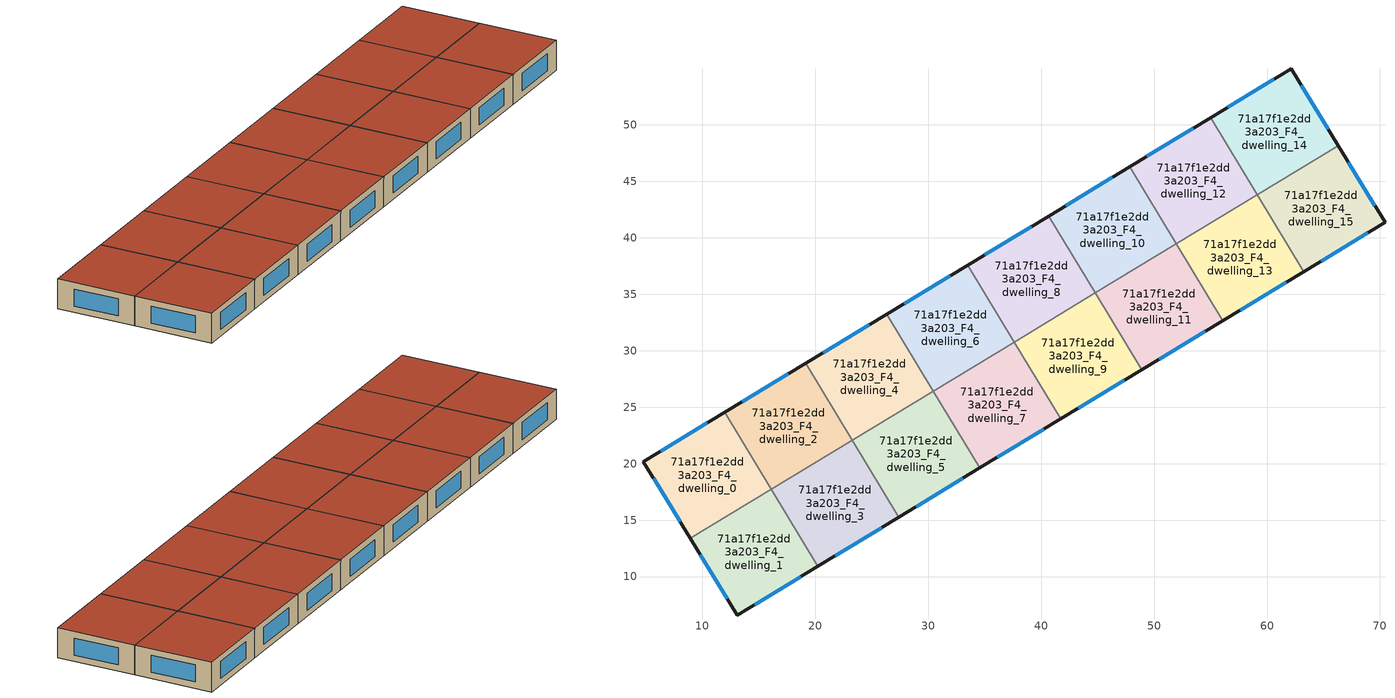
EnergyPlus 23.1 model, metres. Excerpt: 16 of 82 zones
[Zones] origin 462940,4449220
71a17f1e2dd3a203_F4_dwelling_0
 floor to 71a17f1e2dd3a203_F3_dwelling_0 (EU_floor_Construction): 11.99,24.54 16.11,17.75 8.94,13.4 4.8,20.18 z12
 wall outside (EU_wall_Construction): 11.99,24.54 4.8,20.18 8.94,13.4 z12:15
 wall to 71a17f1e2dd3a203_F4_dwelling_1 (EU_wall_Construction): 8.94,13.4 16.11,17.75 z12:15
 wall to 71a17f1e2dd3a203_F4_dwelling_2 (EU_wall_Construction): 16.11,17.75 11.99,24.54 z12:15
 window (EU_Window_Construction): 5.69,18.73 8.05,14.85 / 10.45,23.61 6.34,21.11 z12.64:14.36
 roof outside (EU_roof_Construction): 16.11,17.75 11.99,24.54 4.8,20.18 8.94,13.4 z15
71a17f1e2dd3a203_F4_dwelling_1
 floor to 71a17f1e2dd3a203_F3_dwelling_1 (EU_floor_Construction): 16.11,17.75 20.24,10.93 13.1,6.6 8.94,13.4 z12
 wall outside (EU_wall_Construction): 8.94,13.4 13.1,6.6 20.24,10.93 z12:15
 wall to 71a17f1e2dd3a203_F4_dwelling_3 (EU_wall_Construction): 20.24,10.93 16.12,17.73 z12:15
 wall to 71a17f1e2dd3a203_F4_dwelling_2 (EU_wall_Construction): 16.12,17.73 16.11,17.75 z12:15
 window (EU_Window_Construction): 9.83,11.94 12.21,8.06 / 14.63,7.53 18.71,10 z12.64:14.36
 roof outside (EU_roof_Construction): 20.24,10.93 16.11,17.75 8.94,13.4 13.1,6.6 z15
71a17f1e2dd3a203_F4_dwelling_10
 floor to 71a17f1e2dd3a203_F3_dwelling_10 (EU_floor_Construction): 47.83,46.27 51.96,39.46 44.79,35.12 40.66,41.92 z12
 wall outside (EU_wall_Construction): 47.83,46.27 40.66,41.92 z12:15
 wall to 71a17f1e2dd3a203_F4_dwelling_8 (EU_wall_Construction): 40.66,41.92 44.79,35.12 z12:15
 wall to 71a17f1e2dd3a203_F4_dwelling_12 (EU_wall_Construction): 51.96,39.46 47.83,46.27 z12:15
 wall to 71a17f1e2dd3a203_F4_dwelling_11 (EU_wall_Construction): 44.79,35.12 51.96,39.46 z12:15
 window (EU_Window_Construction): 46.3,45.34 42.2,42.85 z12.64:14.36
 roof outside (EU_roof_Construction): 51.96,39.46 47.83,46.27 40.66,41.92 44.79,35.12 z15
71a17f1e2dd3a203_F4_dwelling_11
 floor to 71a17f1e2dd3a203_F3_dwelling_11 (EU_floor_Construction): 51.96,39.46 56.09,32.65 48.92,28.31 44.79,35.12 z12
 wall outside (EU_wall_Construction): 48.92,28.31 56.09,32.65 z12:15
 wall to 71a17f1e2dd3a203_F4_dwelling_9 (EU_wall_Construction): 44.79,35.12 48.92,28.31 z12:15
 wall to 71a17f1e2dd3a203_F4_dwelling_13 (EU_wall_Construction): 56.09,32.65 51.96,39.46 z12:15
 window (EU_Window_Construction): 50.45,29.24 54.55,31.72 z12.64:14.36
 roof outside (EU_roof_Construction): 56.09,32.65 51.96,39.46 44.79,35.12 48.92,28.31 z15
71a17f1e2dd3a203_F4_dwelling_12
 floor to 71a17f1e2dd3a203_F3_dwelling_12 (EU_floor_Construction): 55,50.61 59.13,43.8 51.96,39.46 47.83,46.27 z12
 wall outside (EU_wall_Construction): 55,50.61 47.83,46.27 z12:15
 wall to 71a17f1e2dd3a203_F4_dwelling_13 (EU_wall_Construction): 51.96,39.46 59.13,43.8 z12:15
 wall to 71a17f1e2dd3a203_F4_dwelling_14 (EU_wall_Construction): 59.13,43.8 55,50.61 z12:15
 window (EU_Window_Construction): 53.47,49.68 49.37,47.2 z12.64:14.36
 roof outside (EU_roof_Construction): 59.13,43.8 55,50.61 47.83,46.27 51.96,39.46 z15
71a17f1e2dd3a203_F4_dwelling_13
 floor to 71a17f1e2dd3a203_F3_dwelling_13 (EU_floor_Construction): 59.13,43.8 63.25,37 56.09,32.65 51.96,39.46 z12
 wall outside (EU_wall_Construction): 56.09,32.65 63.25,37 z12:15
 wall to 71a17f1e2dd3a203_F4_dwelling_15 (EU_wall_Construction): 63.25,37 59.14,43.79 z12:15
 wall to 71a17f1e2dd3a203_F4_dwelling_14 (EU_wall_Construction): 59.13,43.79 59.13,43.8 z12:15
 window (EU_Window_Construction): 57.62,33.58 61.72,36.07 z12.64:14.36
 roof outside (EU_roof_Construction): 63.25,37 59.13,43.8 51.96,39.46 56.09,32.65 z15
71a17f1e2dd3a203_F4_dwelling_14
 floor to 71a17f1e2dd3a203_F3_dwelling_14 (EU_floor_Construction): 62.15,54.94 66.3,48.14 59.14,43.79 55,50.61 z12
 wall outside (EU_wall_Construction): 66.3,48.14 62.15,54.94 55,50.61 z12:15
 wall to 71a17f1e2dd3a203_F4_dwelling_15 (EU_wall_Construction): 59.14,43.79 66.3,48.14 z12:15
 window (EU_Window_Construction): 65.41,49.6 63.04,53.48 / 60.62,54.01 56.53,51.54 z12.64:14.36
 roof outside (EU_roof_Construction): 66.3,48.14 62.15,54.94 55,50.61 59.14,43.79 z15
71a17f1e2dd3a203_F4_dwelling_15
 floor to 71a17f1e2dd3a203_F3_dwelling_15 (EU_floor_Construction): 66.3,48.14 70.45,41.36 63.25,37 59.14,43.79 z12
 wall outside (EU_wall_Construction): 63.25,37 70.45,41.36 66.3,48.14 z12:15
 window (EU_Window_Construction): 69.56,42.81 67.19,46.69 / 64.79,37.93 68.91,40.43 z12.64:14.36
 roof outside (EU_roof_Construction): 70.45,41.36 66.3,48.14 59.14,43.79 63.25,37 z15
71a17f1e2dd3a203_F4_dwelling_2
 floor to 71a17f1e2dd3a203_F3_dwelling_2 (EU_floor_Construction): 19.16,28.89 23.29,22.08 16.12,17.73 11.99,24.54 z12
 wall outside (EU_wall_Construction): 19.16,28.89 11.99,24.54 z12:15
 wall to 71a17f1e2dd3a203_F4_dwelling_4 (EU_wall_Construction): 23.29,22.08 19.16,28.89 z12:15
 wall to 71a17f1e2dd3a203_F4_dwelling_3 (EU_wall_Construction): 16.12,17.73 23.29,22.08 z12:15
 window (EU_Window_Construction): 17.63,27.96 13.53,25.47 z12.64:14.36
 roof outside (EU_roof_Construction): 23.29,22.08 19.16,28.89 11.99,24.54 16.12,17.73 z15
71a17f1e2dd3a203_F4_dwelling_3
 floor to 71a17f1e2dd3a203_F3_dwelling_3 (EU_floor_Construction): 23.29,22.08 27.41,15.27 20.24,10.93 16.12,17.73 z12
 wall outside (EU_wall_Construction): 20.24,10.93 27.41,15.27 z12:15
 wall to 71a17f1e2dd3a203_F4_dwelling_5 (EU_wall_Construction): 27.41,15.27 23.29,22.08 z12:15
 window (EU_Window_Construction): 21.78,11.86 25.88,14.34 z12.64:14.36
 roof outside (EU_roof_Construction): 27.41,15.27 23.29,22.08 16.12,17.73 20.24,10.93 z15
71a17f1e2dd3a203_F4_dwelling_4
 floor to 71a17f1e2dd3a203_F3_dwelling_4 (EU_floor_Construction): 26.33,33.23 30.46,26.42 23.29,22.08 19.16,28.89 z12
 wall outside (EU_wall_Construction): 26.33,33.23 19.16,28.89 z12:15
 wall to 71a17f1e2dd3a203_F4_dwelling_6 (EU_wall_Construction): 30.46,26.42 26.33,33.23 z12:15
 wall to 71a17f1e2dd3a203_F4_dwelling_5 (EU_wall_Construction): 23.29,22.08 30.46,26.42 z12:15
 window (EU_Window_Construction): 24.79,32.3 20.7,29.82 z12.64:14.36
 roof outside (EU_roof_Construction): 30.46,26.42 26.33,33.23 19.16,28.89 23.29,22.08 z15
71a17f1e2dd3a203_F4_dwelling_5
 floor to 71a17f1e2dd3a203_F3_dwelling_5 (EU_floor_Construction): 30.46,26.42 34.58,19.62 27.41,15.27 23.29,22.08 z12
 wall outside (EU_wall_Construction): 27.41,15.27 34.58,19.62 z12:15
 wall to 71a17f1e2dd3a203_F4_dwelling_7 (EU_wall_Construction): 34.58,19.62 30.46,26.42 z12:15
 window (EU_Window_Construction): 28.95,16.2 33.05,18.69 z12.64:14.36
 roof outside (EU_roof_Construction): 34.58,19.62 30.46,26.42 23.29,22.08 27.41,15.27 z15
71a17f1e2dd3a203_F4_dwelling_6
 floor to 71a17f1e2dd3a203_F3_dwelling_6 (EU_floor_Construction): 33.5,37.58 37.62,30.77 30.46,26.42 26.33,33.23 z12
 wall outside (EU_wall_Construction): 33.5,37.58 26.33,33.23 z12:15
 wall to 71a17f1e2dd3a203_F4_dwelling_8 (EU_wall_Construction): 37.62,30.77 33.5,37.58 z12:15
 wall to 71a17f1e2dd3a203_F4_dwelling_7 (EU_wall_Construction): 30.46,26.42 37.62,30.77 z12:15
 window (EU_Window_Construction): 31.96,36.65 27.86,34.16 z12.64:14.36
 roof outside (EU_roof_Construction): 37.62,30.77 33.5,37.58 26.33,33.23 30.46,26.42 z15
71a17f1e2dd3a203_F4_dwelling_7
 floor to 71a17f1e2dd3a203_F3_dwelling_7 (EU_floor_Construction): 37.62,30.77 41.75,23.96 34.58,19.62 30.46,26.42 z12
 wall outside (EU_wall_Construction): 34.58,19.62 41.75,23.96 z12:15
 wall to 71a17f1e2dd3a203_F4_dwelling_9 (EU_wall_Construction): 41.75,23.96 37.62,30.77 z12:15
 window (EU_Window_Construction): 36.12,20.55 40.21,23.03 z12.64:14.36
 roof outside (EU_roof_Construction): 41.75,23.96 37.62,30.77 30.46,26.42 34.58,19.62 z15
71a17f1e2dd3a203_F4_dwelling_8
 floor to 71a17f1e2dd3a203_F3_dwelling_8 (EU_floor_Construction): 40.66,41.92 44.79,35.12 37.62,30.77 33.5,37.58 z12
 wall outside (EU_wall_Construction): 40.66,41.92 33.5,37.58 z12:15
 wall to 71a17f1e2dd3a203_F4_dwelling_9 (EU_wall_Construction): 37.62,30.77 44.79,35.12 z12:15
 window (EU_Window_Construction): 39.13,40.99 35.03,38.51 z12.64:14.36
 roof outside (EU_roof_Construction): 44.79,35.12 40.66,41.92 33.5,37.58 37.62,30.77 z15
71a17f1e2dd3a203_F4_dwelling_9
 floor to 71a17f1e2dd3a203_F3_dwelling_9 (EU_floor_Construction): 44.79,35.12 48.92,28.31 41.75,23.96 37.62,30.77 z12
 wall outside (EU_wall_Construction): 41.75,23.96 48.92,28.31 z12:15
 window (EU_Window_Construction): 43.28,24.89 47.38,27.38 z12.64:14.36
 roof outside (EU_roof_Construction): 48.92,28.31 44.79,35.12 37.62,30.77 41.75,23.96 z15
[Building]
EU S2 Campaign: North Axis=0; Terrain=City; Solar Distribution=FullExterior
[Site:Location]
Yerevan-Zvartnots.Intl.AP: Latitude=40.15; Longitude=44.383; Time Zone=4; Elevation=854
[SizingPeriod:WeatherFileDays]
AnnualSizingPeriod: Begin Month=1; Begin Day of Month=1; End Month=12; End Day of Month=31; Day of Week for Start Day=Monday; Use Weather File Daylight Saving Period=No; Use Weather File Rain and Snow Indicators=No
[MATERIAL]
EU_InternalMass_Material: Roughness=MediumRough; Thickness=0.1; Conductivity=1; Density=1800; Specific Heat=900; Thermal Absorptance=0.9; Solar Absorptance=0.7; Visible Absorptance=0.7
[MATERIAL:NOMASS] Roughness=MediumRough; Thermal Absorptance=0.9; Solar Absorptance=0.7; Visible Absorptance=0.7
Name | Thermal Resistance
EU_wall_NoMass | 1.05043
EU_roof_NoMass | 1.45357
EU_floor_NoMass | 0.478065
[WINDOWMATERIAL:SIMPLEGLAZINGSYSTEM]
EU_Window_SimpleGlazing: UFactor=2.5566; Solar Heat Gain Coefficient=0.75; Visible Transmittance=0.75
[CONSTRUCTION]
EU_wall_Construction: EU_wall_NoMass
EU_roof_Construction: EU_roof_NoMass
EU_floor_Construction: EU_floor_NoMass
EU_Window_Construction: EU_Window_SimpleGlazing
EU_InternalMass_Construction: EU_InternalMass_Material
[ZONE] Type=1; Multiplier=1; Ceiling Height=autocalculate; Floor Area=autocalculate; Part of Total Floor Area=Yes
Name | Volume
71a17f1e2dd3a203_F4_dwelling_0; 71a17f1e2dd3a203_F4_dwelling_11; 71a17f1e2dd3a203_F4_dwelling_13; 71a17f1e2dd3a203_F4_dwelling_15; 71a17f1e2dd3a203_F4_dwelling_3 | 200.142
71a17f1e2dd3a203_F4_dwelling_1; 71a17f1e2dd3a203_F4_dwelling_14 | 200.183
71a17f1e2dd3a203_F4_dwelling_10 | 200.181
71a17f1e2dd3a203_F4_dwelling_12 | 200.16
71a17f1e2dd3a203_F4_dwelling_2 | 200.18
71a17f1e2dd3a203_F4_dwelling_4 | 200.156
71a17f1e2dd3a203_F4_dwelling_5 | 200.159
71a17f1e2dd3a203_F4_dwelling_6; 71a17f1e2dd3a203_F4_dwelling_7 | 200.143
71a17f1e2dd3a203_F4_dwelling_8 | 200.172
71a17f1e2dd3a203_F4_dwelling_9 | 200.151
[INTERNALMASS] Construction=EU_InternalMass_Construction
Name | Zone or ZoneList | Surface Area
71a17f1e2dd3a203_F4_dwelling_0_EU_InternalMass | 71a17f1e2dd3a203_F4_dwelling_0 | 66.7156
71a17f1e2dd3a203_F4_dwelling_1_EU_InternalMass | 71a17f1e2dd3a203_F4_dwelling_1 | 66.7245
71a17f1e2dd3a203_F4_dwelling_2_EU_InternalMass | 71a17f1e2dd3a203_F4_dwelling_2 | 66.7297
71a17f1e2dd3a203_F4_dwelling_3_EU_InternalMass | 71a17f1e2dd3a203_F4_dwelling_3 | 66.7123
71a17f1e2dd3a203_F4_dwelling_4_EU_InternalMass | 71a17f1e2dd3a203_F4_dwelling_4 | 66.7203
71a17f1e2dd3a203_F4_dwelling_5_EU_InternalMass | 71a17f1e2dd3a203_F4_dwelling_5 | 66.7169
71a17f1e2dd3a203_F4_dwelling_6_EU_InternalMass | 71a17f1e2dd3a203_F4_dwelling_6 | 66.7162
71a17f1e2dd3a203_F4_dwelling_7_EU_InternalMass | 71a17f1e2dd3a203_F4_dwelling_7 | 66.7126
71a17f1e2dd3a203_F4_dwelling_8_EU_InternalMass | 71a17f1e2dd3a203_F4_dwelling_8 | 66.7242
71a17f1e2dd3a203_F4_dwelling_9_EU_InternalMass | 71a17f1e2dd3a203_F4_dwelling_9 | 66.717
71a17f1e2dd3a203_F4_dwelling_10_EU_InternalMass | 71a17f1e2dd3a203_F4_dwelling_10 | 66.724
71a17f1e2dd3a203_F4_dwelling_11_EU_InternalMass | 71a17f1e2dd3a203_F4_dwelling_11 | 66.7159
71a17f1e2dd3a203_F4_dwelling_12_EU_InternalMass | 71a17f1e2dd3a203_F4_dwelling_12 | 66.7183
71a17f1e2dd3a203_F4_dwelling_13_EU_InternalMass | 71a17f1e2dd3a203_F4_dwelling_13 | 66.717
71a17f1e2dd3a203_F4_dwelling_14_EU_InternalMass | 71a17f1e2dd3a203_F4_dwelling_14 | 66.7245
71a17f1e2dd3a203_F4_dwelling_15_EU_InternalMass | 71a17f1e2dd3a203_F4_dwelling_15 | 66.7156
[OTHEREQUIPMENT] Fuel Type=Electricity; Design Level Calculation Method=Watts/Area; Power per Zone Floor Area=1; Fraction Latent=0; Fraction Radiant=0; Fraction Lost=0; Carbon Dioxide Generation Rate=0; EndUse Subcategory=EU_Step8_InternalGains
Name | Zone or ZoneList or Space or SpaceList | Schedule
EU_Step8_InternalGain_71a17f1e2dd3a203_F4_dwelling_0_f000 | 71a17f1e2dd3a203_F4_dwelling_0 | EU_Step8_GainSchedule_71a17f1e2dd3a203_F4_dwelling_0_f000
EU_Step8_InternalGain_71a17f1e2dd3a203_F4_dwelling_1_f000 | 71a17f1e2dd3a203_F4_dwelling_1 | EU_Step8_GainSchedule_71a17f1e2dd3a203_F4_dwelling_1_f000
EU_Step8_InternalGain_71a17f1e2dd3a203_F4_dwelling_2_f000 | 71a17f1e2dd3a203_F4_dwelling_2 | EU_Step8_GainSchedule_71a17f1e2dd3a203_F4_dwelling_2_f000
EU_Step8_InternalGain_71a17f1e2dd3a203_F4_dwelling_3_f000 | 71a17f1e2dd3a203_F4_dwelling_3 | EU_Step8_GainSchedule_71a17f1e2dd3a203_F4_dwelling_3_f000
EU_Step8_InternalGain_71a17f1e2dd3a203_F4_dwelling_4_f000 | 71a17f1e2dd3a203_F4_dwelling_4 | EU_Step8_GainSchedule_71a17f1e2dd3a203_F4_dwelling_4_f000
EU_Step8_InternalGain_71a17f1e2dd3a203_F4_dwelling_5_f000 | 71a17f1e2dd3a203_F4_dwelling_5 | EU_Step8_GainSchedule_71a17f1e2dd3a203_F4_dwelling_5_f000
EU_Step8_InternalGain_71a17f1e2dd3a203_F4_dwelling_6_f000 | 71a17f1e2dd3a203_F4_dwelling_6 | EU_Step8_GainSchedule_71a17f1e2dd3a203_F4_dwelling_6_f000
EU_Step8_InternalGain_71a17f1e2dd3a203_F4_dwelling_7_f000 | 71a17f1e2dd3a203_F4_dwelling_7 | EU_Step8_GainSchedule_71a17f1e2dd3a203_F4_dwelling_7_f000
EU_Step8_InternalGain_71a17f1e2dd3a203_F4_dwelling_8_f000 | 71a17f1e2dd3a203_F4_dwelling_8 | EU_Step8_GainSchedule_71a17f1e2dd3a203_F4_dwelling_8_f000
EU_Step8_InternalGain_71a17f1e2dd3a203_F4_dwelling_9_f000 | 71a17f1e2dd3a203_F4_dwelling_9 | EU_Step8_GainSchedule_71a17f1e2dd3a203_F4_dwelling_9_f000
EU_Step8_InternalGain_71a17f1e2dd3a203_F4_dwelling_10_f000 | 71a17f1e2dd3a203_F4_dwelling_10 | EU_Step8_GainSchedule_71a17f1e2dd3a203_F4_dwelling_10_f000
EU_Step8_InternalGain_71a17f1e2dd3a203_F4_dwelling_11_f000 | 71a17f1e2dd3a203_F4_dwelling_11 | EU_Step8_GainSchedule_71a17f1e2dd3a203_F4_dwelling_11_f000
EU_Step8_InternalGain_71a17f1e2dd3a203_F4_dwelling_12_f000 | 71a17f1e2dd3a203_F4_dwelling_12 | EU_Step8_GainSchedule_71a17f1e2dd3a203_F4_dwelling_12_f000
EU_Step8_InternalGain_71a17f1e2dd3a203_F4_dwelling_13_f000 | 71a17f1e2dd3a203_F4_dwelling_13 | EU_Step8_GainSchedule_71a17f1e2dd3a203_F4_dwelling_13_f000
EU_Step8_InternalGain_71a17f1e2dd3a203_F4_dwelling_14_f000 | 71a17f1e2dd3a203_F4_dwelling_14 | EU_Step8_GainSchedule_71a17f1e2dd3a203_F4_dwelling_14_f000
EU_Step8_InternalGain_71a17f1e2dd3a203_F4_dwelling_15_f000 | 71a17f1e2dd3a203_F4_dwelling_15 | EU_Step8_GainSchedule_71a17f1e2dd3a203_F4_dwelling_15_f000
[ZONEVENTILATION:DESIGNFLOWRATE] Schedule=EU_AlwaysOn; Design Flow Rate Calculation Method=AirChanges/Hour; Air Changes per Hour=0.557805; Ventilation Type=Natural; Fan Pressure Rise=0; Fan Total Efficiency=1; Constant Term Coefficient=1; Temperature Term Coefficient=0; Velocity Term Coefficient=0; Velocity Squared Term Coefficient=0; Minimum Indoor Temperature=-100; Maximum Indoor Temperature=100; Delta Temperature=-100; Minimum Outdoor Temperature=-100; Maximum Outdoor Temperature=100; Maximum Wind Speed=40
Name | Zone or ZoneList or Space or SpaceList
EU_ConstantAir_71a17f1e2dd3a203_F4_dwelling_0 | 71a17f1e2dd3a203_F4_dwelling_0
EU_ConstantAir_71a17f1e2dd3a203_F4_dwelling_1 | 71a17f1e2dd3a203_F4_dwelling_1
EU_ConstantAir_71a17f1e2dd3a203_F4_dwelling_2 | 71a17f1e2dd3a203_F4_dwelling_2
EU_ConstantAir_71a17f1e2dd3a203_F4_dwelling_3 | 71a17f1e2dd3a203_F4_dwelling_3
EU_ConstantAir_71a17f1e2dd3a203_F4_dwelling_4 | 71a17f1e2dd3a203_F4_dwelling_4
EU_ConstantAir_71a17f1e2dd3a203_F4_dwelling_5 | 71a17f1e2dd3a203_F4_dwelling_5
EU_ConstantAir_71a17f1e2dd3a203_F4_dwelling_6 | 71a17f1e2dd3a203_F4_dwelling_6
EU_ConstantAir_71a17f1e2dd3a203_F4_dwelling_7 | 71a17f1e2dd3a203_F4_dwelling_7
EU_ConstantAir_71a17f1e2dd3a203_F4_dwelling_8 | 71a17f1e2dd3a203_F4_dwelling_8
EU_ConstantAir_71a17f1e2dd3a203_F4_dwelling_9 | 71a17f1e2dd3a203_F4_dwelling_9
EU_ConstantAir_71a17f1e2dd3a203_F4_dwelling_10 | 71a17f1e2dd3a203_F4_dwelling_10
EU_ConstantAir_71a17f1e2dd3a203_F4_dwelling_11 | 71a17f1e2dd3a203_F4_dwelling_11
EU_ConstantAir_71a17f1e2dd3a203_F4_dwelling_12 | 71a17f1e2dd3a203_F4_dwelling_12
EU_ConstantAir_71a17f1e2dd3a203_F4_dwelling_13 | 71a17f1e2dd3a203_F4_dwelling_13
EU_ConstantAir_71a17f1e2dd3a203_F4_dwelling_14 | 71a17f1e2dd3a203_F4_dwelling_14
EU_ConstantAir_71a17f1e2dd3a203_F4_dwelling_15 | 71a17f1e2dd3a203_F4_dwelling_15
[HVACTEMPLATE:THERMOSTAT] Constant Heating Setpoint=20; Constant Cooling Setpoint=50
EU_HeatOnly_71a17f1e2dd3a203_F0_dwelling_0; EU_HeatOnly_71a17f1e2dd3a203_F0_dwelling_1; EU_HeatOnly_71a17f1e2dd3a203_F0_dwelling_2; EU_HeatOnly_71a17f1e2dd3a203_F0_dwelling_3; EU_HeatOnly_71a17f1e2dd3a203_F0_dwelling_4; EU_HeatOnly_71a17f1e2dd3a203_F0_dwelling_5; EU_HeatOnly_71a17f1e2dd3a203_F0_dwelling_6; EU_HeatOnly_71a17f1e2dd3a203_F0_dwelling_7; EU_HeatOnly_71a17f1e2dd3a203_F0_dwelling_8; EU_HeatOnly_71a17f1e2dd3a203_F0_dwelling_9; EU_HeatOnly_71a17f1e2dd3a203_F0_dwelling_10; EU_HeatOnly_71a17f1e2dd3a203_F0_dwelling_11; EU_HeatOnly_71a17f1e2dd3a203_F0_dwelling_12; EU_HeatOnly_71a17f1e2dd3a203_F0_dwelling_13; EU_HeatOnly_71a17f1e2dd3a203_F0_dwelling_14; EU_HeatOnly_71a17f1e2dd3a203_F0_dwelling_15; EU_HeatOnly_71a17f1e2dd3a203_F0_dwelling_16; EU_HeatOnly_71a17f1e2dd3a203_F1_dwelling_0; EU_HeatOnly_71a17f1e2dd3a203_F1_dwelling_1; EU_HeatOnly_71a17f1e2dd3a203_F1_dwelling_2; EU_HeatOnly_71a17f1e2dd3a203_F1_dwelling_3; EU_HeatOnly_71a17f1e2dd3a203_F1_dwelling_4; EU_HeatOnly_71a17f1e2dd3a203_F1_dwelling_5; EU_HeatOnly_71a17f1e2dd3a203_F1_dwelling_6; EU_HeatOnly_71a17f1e2dd3a203_F1_dwelling_7; EU_HeatOnly_71a17f1e2dd3a203_F1_dwelling_8; EU_HeatOnly_71a17f1e2dd3a203_F1_dwelling_9; EU_HeatOnly_71a17f1e2dd3a203_F1_dwelling_10; EU_HeatOnly_71a17f1e2dd3a203_F1_dwelling_11; EU_HeatOnly_71a17f1e2dd3a203_F1_dwelling_12; EU_HeatOnly_71a17f1e2dd3a203_F1_dwelling_13; EU_HeatOnly_71a17f1e2dd3a203_F1_dwelling_14; EU_HeatOnly_71a17f1e2dd3a203_F1_dwelling_15; EU_HeatOnly_71a17f1e2dd3a203_F1_dwelling_16; EU_HeatOnly_71a17f1e2dd3a203_F2_dwelling_0; EU_HeatOnly_71a17f1e2dd3a203_F2_dwelling_1; EU_HeatOnly_71a17f1e2dd3a203_F2_dwelling_2; EU_HeatOnly_71a17f1e2dd3a203_F2_dwelling_3; EU_HeatOnly_71a17f1e2dd3a203_F2_dwelling_4; EU_HeatOnly_71a17f1e2dd3a203_F2_dwelling_5; EU_HeatOnly_71a17f1e2dd3a203_F2_dwelling_6; EU_HeatOnly_71a17f1e2dd3a203_F2_dwelling_7; EU_HeatOnly_71a17f1e2dd3a203_F2_dwelling_8; EU_HeatOnly_71a17f1e2dd3a203_F2_dwelling_9; EU_HeatOnly_71a17f1e2dd3a203_F2_dwelling_10; EU_HeatOnly_71a17f1e2dd3a203_F2_dwelling_11; EU_HeatOnly_71a17f1e2dd3a203_F2_dwelling_12; EU_HeatOnly_71a17f1e2dd3a203_F2_dwelling_13; EU_HeatOnly_71a17f1e2dd3a203_F2_dwelling_14; EU_HeatOnly_71a17f1e2dd3a203_F2_dwelling_15; EU_HeatOnly_71a17f1e2dd3a203_F3_dwelling_0; EU_HeatOnly_71a17f1e2dd3a203_F3_dwelling_1; EU_HeatOnly_71a17f1e2dd3a203_F3_dwelling_2; EU_HeatOnly_71a17f1e2dd3a203_F3_dwelling_3; EU_HeatOnly_71a17f1e2dd3a203_F3_dwelling_4; EU_HeatOnly_71a17f1e2dd3a203_F3_dwelling_5; EU_HeatOnly_71a17f1e2dd3a203_F3_dwelling_6; EU_HeatOnly_71a17f1e2dd3a203_F3_dwelling_7; EU_HeatOnly_71a17f1e2dd3a203_F3_dwelling_8; EU_HeatOnly_71a17f1e2dd3a203_F3_dwelling_9; EU_HeatOnly_71a17f1e2dd3a203_F3_dwelling_10; EU_HeatOnly_71a17f1e2dd3a203_F3_dwelling_11; EU_HeatOnly_71a17f1e2dd3a203_F3_dwelling_12; EU_HeatOnly_71a17f1e2dd3a203_F3_dwelling_13; EU_HeatOnly_71a17f1e2dd3a203_F3_dwelling_14; EU_HeatOnly_71a17f1e2dd3a203_F3_dwelling_15; EU_HeatOnly_71a17f1e2dd3a203_F4_dwelling_0; EU_HeatOnly_71a17f1e2dd3a203_F4_dwelling_1; EU_HeatOnly_71a17f1e2dd3a203_F4_dwelling_2; EU_HeatOnly_71a17f1e2dd3a203_F4_dwelling_3; EU_HeatOnly_71a17f1e2dd3a203_F4_dwelling_4; EU_HeatOnly_71a17f1e2dd3a203_F4_dwelling_5; EU_HeatOnly_71a17f1e2dd3a203_F4_dwelling_6; EU_HeatOnly_71a17f1e2dd3a203_F4_dwelling_7; EU_HeatOnly_71a17f1e2dd3a203_F4_dwelling_8; EU_HeatOnly_71a17f1e2dd3a203_F4_dwelling_9; EU_HeatOnly_71a17f1e2dd3a203_F4_dwelling_10; EU_HeatOnly_71a17f1e2dd3a203_F4_dwelling_11; EU_HeatOnly_71a17f1e2dd3a203_F4_dwelling_12; EU_HeatOnly_71a17f1e2dd3a203_F4_dwelling_13; EU_HeatOnly_71a17f1e2dd3a203_F4_dwelling_14; EU_HeatOnly_71a17f1e2dd3a203_F4_dwelling_15
[HVACTEMPLATE:ZONE:IDEALLOADSAIRSYSTEM] System Availability Schedule=EU_AlwaysOn; Maximum Heating Supply Air Temperature=50; Minimum Cooling Supply Air Temperature=13; Maximum Heating Supply Air Humidity Ratio=0.0156; Minimum Cooling Supply Air Humidity Ratio=0.0077; Heating Limit=NoLimit; Cooling Limit=NoLimit; Heating Availability Schedule=EU_AlwaysOn; Cooling Availability Schedule=EU_CoolingOff; Dehumidification Control Type=ConstantSensibleHeatRatio; Cooling Sensible Heat Ratio=0.7; Dehumidification Setpoint=60; Humidification Control Type=None; Humidification Setpoint=30; Outdoor Air Method=None; Outdoor Air Flow Rate per Person=0.00944; Outdoor Air Flow Rate per Zone Floor Area=0; Outdoor Air Flow Rate per Zone=0; Demand Controlled Ventilation Type=None; Outdoor Air Economizer Type=NoEconomizer; Heat Recovery Type=None; Sensible Heat Recovery Effectiveness=0.7; Latent Heat Recovery Effectiveness=0.65
Name | Template Thermostat
71a17f1e2dd3a203_F4_dwelling_0 | EU_HeatOnly_71a17f1e2dd3a203_F4_dwelling_0
71a17f1e2dd3a203_F4_dwelling_1 | EU_HeatOnly_71a17f1e2dd3a203_F4_dwelling_1
71a17f1e2dd3a203_F4_dwelling_2 | EU_HeatOnly_71a17f1e2dd3a203_F4_dwelling_2
71a17f1e2dd3a203_F4_dwelling_3 | EU_HeatOnly_71a17f1e2dd3a203_F4_dwelling_3
71a17f1e2dd3a203_F4_dwelling_4 | EU_HeatOnly_71a17f1e2dd3a203_F4_dwelling_4
71a17f1e2dd3a203_F4_dwelling_5 | EU_HeatOnly_71a17f1e2dd3a203_F4_dwelling_5
71a17f1e2dd3a203_F4_dwelling_6 | EU_HeatOnly_71a17f1e2dd3a203_F4_dwelling_6
71a17f1e2dd3a203_F4_dwelling_7 | EU_HeatOnly_71a17f1e2dd3a203_F4_dwelling_7
71a17f1e2dd3a203_F4_dwelling_8 | EU_HeatOnly_71a17f1e2dd3a203_F4_dwelling_8
71a17f1e2dd3a203_F4_dwelling_9 | EU_HeatOnly_71a17f1e2dd3a203_F4_dwelling_9
71a17f1e2dd3a203_F4_dwelling_10 | EU_HeatOnly_71a17f1e2dd3a203_F4_dwelling_10
71a17f1e2dd3a203_F4_dwelling_11 | EU_HeatOnly_71a17f1e2dd3a203_F4_dwelling_11
71a17f1e2dd3a203_F4_dwelling_12 | EU_HeatOnly_71a17f1e2dd3a203_F4_dwelling_12
71a17f1e2dd3a203_F4_dwelling_13 | EU_HeatOnly_71a17f1e2dd3a203_F4_dwelling_13
71a17f1e2dd3a203_F4_dwelling_14 | EU_HeatOnly_71a17f1e2dd3a203_F4_dwelling_14
71a17f1e2dd3a203_F4_dwelling_15 | EU_HeatOnly_71a17f1e2dd3a203_F4_dwelling_15
[SIZING:ZONE] Zone Cooling Design Supply Air Temperature Input Method=SupplyAirTemperature; Zone Cooling Design Supply Air Temperature=13; Zone Heating Design Supply Air Temperature Input Method=SupplyAirTemperature; Zone Heating Design Supply Air Temperature=50; Zone Cooling Design Supply Air Humidity Ratio=0.008; Zone Heating Design Supply Air Humidity Ratio=0.008; Cooling Design Air Flow Method=DesignDay; Cooling Design Air Flow Rate=0; Cooling Minimum Air Flow per Zone Floor Area=0.000762; Cooling Minimum Air Flow=0; Cooling Minimum Air Flow Fraction=0.2; Heating Design Air Flow Method=DesignDay; Heating Design Air Flow Rate=0; Heating Maximum Air Flow per Zone Floor Area=0.002032; Heating Maximum Air Flow=0.141576; Heating Maximum Air Flow Fraction=0.3; Account for Dedicated Outdoor Air System=No; Dedicated Outdoor Air System Control Strategy=NeutralSupplyAir; Dedicated Outdoor Air Low Setpoint Temperature for Design=autosize; Dedicated Outdoor Air High Setpoint Temperature for Design=autosize; Zone Load Sizing Method=Sensible Load Only No Latent Load; Zone Latent Cooling Design Supply Air Humidity Ratio Input Method=HumidityRatioDifference; Zone Cooling Design Supply Air Humidity Ratio Difference=0.005; Zone Latent Heating Design Supply Air Humidity Ratio Input Method=HumidityRatioDifference; Zone Humidification Design Supply Air Humidity Ratio Difference=0.005
71a17f1e2dd3a203_F4_dwelling_0; 71a17f1e2dd3a203_F4_dwelling_1; 71a17f1e2dd3a203_F4_dwelling_2; 71a17f1e2dd3a203_F4_dwelling_3; 71a17f1e2dd3a203_F4_dwelling_4; 71a17f1e2dd3a203_F4_dwelling_5; 71a17f1e2dd3a203_F4_dwelling_6; 71a17f1e2dd3a203_F4_dwelling_7; 71a17f1e2dd3a203_F4_dwelling_8; 71a17f1e2dd3a203_F4_dwelling_9; 71a17f1e2dd3a203_F4_dwelling_10; 71a17f1e2dd3a203_F4_dwelling_11; 71a17f1e2dd3a203_F4_dwelling_12; 71a17f1e2dd3a203_F4_dwelling_13; 71a17f1e2dd3a203_F4_dwelling_14; 71a17f1e2dd3a203_F4_dwelling_15
[SCHEDULE:CONSTANT]
Name | Hourly Value
EU_AlwaysOn | 1
EU_CoolingOff | 0
[SCHEDULE:FILE] Column Number=1; Rows to Skip at Top=0; Number of Hours of Data=8760; Column Separator=Comma; Interpolate to Timestep=No; Minutes per Item=60; Adjust Schedule for Daylight Savings=Yes
Name | File
EU_Step8_GainSchedule_71a17f1e2dd3a203_F4_dwelling_0_f000 | ../../schedules/71a17f1e2dd3a203/71a17f1e2dd3a203_F4_dwelling_0_f000_gain.csv
EU_Step8_GainSchedule_71a17f1e2dd3a203_F4_dwelling_1_f000 | ../../schedules/71a17f1e2dd3a203/71a17f1e2dd3a203_F4_dwelling_1_f000_gain.csv
EU_Step8_GainSchedule_71a17f1e2dd3a203_F4_dwelling_2_f000 | ../../schedules/71a17f1e2dd3a203/71a17f1e2dd3a203_F4_dwelling_2_f000_gain.csv
EU_Step8_GainSchedule_71a17f1e2dd3a203_F4_dwelling_3_f000 | ../../schedules/71a17f1e2dd3a203/71a17f1e2dd3a203_F4_dwelling_3_f000_gain.csv
EU_Step8_GainSchedule_71a17f1e2dd3a203_F4_dwelling_4_f000 | ../../schedules/71a17f1e2dd3a203/71a17f1e2dd3a203_F4_dwelling_4_f000_gain.csv
EU_Step8_GainSchedule_71a17f1e2dd3a203_F4_dwelling_5_f000 | ../../schedules/71a17f1e2dd3a203/71a17f1e2dd3a203_F4_dwelling_5_f000_gain.csv
EU_Step8_GainSchedule_71a17f1e2dd3a203_F4_dwelling_6_f000 | ../../schedules/71a17f1e2dd3a203/71a17f1e2dd3a203_F4_dwelling_6_f000_gain.csv
EU_Step8_GainSchedule_71a17f1e2dd3a203_F4_dwelling_7_f000 | ../../schedules/71a17f1e2dd3a203/71a17f1e2dd3a203_F4_dwelling_7_f000_gain.csv
EU_Step8_GainSchedule_71a17f1e2dd3a203_F4_dwelling_8_f000 | ../../schedules/71a17f1e2dd3a203/71a17f1e2dd3a203_F4_dwelling_8_f000_gain.csv
EU_Step8_GainSchedule_71a17f1e2dd3a203_F4_dwelling_9_f000 | ../../schedules/71a17f1e2dd3a203/71a17f1e2dd3a203_F4_dwelling_9_f000_gain.csv
EU_Step8_GainSchedule_71a17f1e2dd3a203_F4_dwelling_10_f000 | ../../schedules/71a17f1e2dd3a203/71a17f1e2dd3a203_F4_dwelling_10_f000_gain.csv
EU_Step8_GainSchedule_71a17f1e2dd3a203_F4_dwelling_11_f000 | ../../schedules/71a17f1e2dd3a203/71a17f1e2dd3a203_F4_dwelling_11_f000_gain.csv
EU_Step8_GainSchedule_71a17f1e2dd3a203_F4_dwelling_12_f000 | ../../schedules/71a17f1e2dd3a203/71a17f1e2dd3a203_F4_dwelling_12_f000_gain.csv
EU_Step8_GainSchedule_71a17f1e2dd3a203_F4_dwelling_13_f000 | ../../schedules/71a17f1e2dd3a203/71a17f1e2dd3a203_F4_dwelling_13_f000_gain.csv
EU_Step8_GainSchedule_71a17f1e2dd3a203_F4_dwelling_14_f000 | ../../schedules/71a17f1e2dd3a203/71a17f1e2dd3a203_F4_dwelling_14_f000_gain.csv
EU_Step8_GainSchedule_71a17f1e2dd3a203_F4_dwelling_15_f000 | ../../schedules/71a17f1e2dd3a203/71a17f1e2dd3a203_F4_dwelling_15_f000_gain.csv
